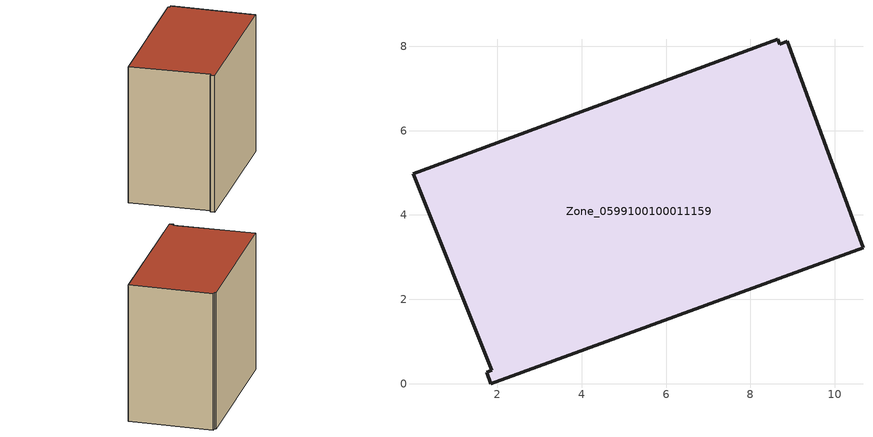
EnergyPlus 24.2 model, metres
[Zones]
Zone_0599100100011159
 floor ground (C_G): 8.65,8.16 8.7,8.05 8.87,8.12 10.67,3.23 1.84,0 1.74,0.27 1.87,0.31 0.01,4.97 z0
 wall outside (C_F): 1.84,0 10.67,3.23 8.87,8.12 8.7,8.05 8.65,8.16 0.01,4.97 1.87,0.31 1.74,0.27 1.84,0 z0:8.77
 roof outside (C_R): 8.7,8.05 8.65,8.16 0.01,4.97 1.87,0.31 1.74,0.27 1.84,0 10.67,3.23 8.87,8.12 z8.77
[BUILDING]
Pand.0599100100011159: North Axis=0; Terrain=City; Loads Convergence Tolerance Value=0.04; Temperature Convergence Tolerance Value=0.4; Solar Distribution=FullExterior; Maximum Number of Warmup Days=25; Minimum Number of Warmup Days=1
[Site:Location]
Rotterdam.The.Hague.AP_ZH_NLD Design_Conditions: Latitude=51.96; Longitude=4.45; Time Zone=1; Elevation=-4.5
[SITE:GROUNDTEMPERATURE:BUILDINGSURFACE]
18, 18, 18, 18, 18, 18, 18, 18, 18, 18, 18, 18
[MATERIAL] Thermal Absorptance=0.9; Solar Absorptance=0.7; Visible Absorptance=0.7
Name | Roughness | Thickness | Conductivity | Density | Specific Heat
G.TC.2015-2018 | MediumSmooth | 0.15 | 0.0428571 | 540 | 1210
F.TC.2015-2018 | Rough | 0.3 | 0.0666667 | 1920 | 840
R.TC.2015-2018 | MediumRough | 0.2 | 0.0333333 | 1500 | 1000
[CONSTRUCTION]
C_G: G.TC.2015-2018
C_F: F.TC.2015-2018
C_R: R.TC.2015-2018
[ZONE]
Zone_0599100100011159: Type=1; Multiplier=1; Ceiling Height=Autocalculate; Volume=Autocalculate; Floor Area=autocalculate; Part of Total Floor Area=Yes
[ZONEINFILTRATION:DESIGNFLOWRATE]
Infil_Zone_0599100100011159: Zone or ZoneList or Space or SpaceList=Zone_0599100100011159; Schedule=AlwaysOn; Design Flow Rate Calculation Method=Flow/Area; Flow Rate per Floor Area=0.0015; Constant Term Coefficient=1; Temperature Term Coefficient=0; Velocity Term Coefficient=0; Velocity Squared Term Coefficient=0
[HVACTEMPLATE:ZONE:IDEALLOADSAIRSYSTEM]
Zone_0599100100011159: Maximum Heating Supply Air Temperature=50; Minimum Cooling Supply Air Temperature=13; Maximum Heating Supply Air Humidity Ratio=0.0156; Minimum Cooling Supply Air Humidity Ratio=0.0077; Heating Limit=NoLimit; Cooling Limit=NoLimit; Dehumidification Control Type=ConstantSensibleHeatRatio; Cooling Sensible Heat Ratio=0.7; Dehumidification Setpoint=60; Humidification Control Type=None; Humidification Setpoint=30; Outdoor Air Method=None; Outdoor Air Flow Rate per Person=0.00944; Outdoor Air Flow Rate per Zone Floor Area=0; Outdoor Air Flow Rate per Zone=0; Demand Controlled Ventilation Type=None; Outdoor Air Economizer Type=NoEconomizer; Heat Recovery Type=None; Sensible Heat Recovery Effectiveness=0.7; Latent Heat Recovery Effectiveness=0.65
[ZONECONTROL:THERMOSTAT]
ThermostatControl_Zone_0599100100011159: Zone or ZoneList=Zone_0599100100011159; Control Type Schedule=DualSetpointControlType; Control 1=Thermostat_Zone_0599100100011159; Temperature Difference Between Cutout And Setpoint=0
[THERMOSTATSETPOINT:DUALSETPOINT]
Thermostat_Zone_0599100100011159: Heating Setpoint Temperature Schedule=HeatingSetpoint_Zone_0599100100011159; Cooling Setpoint Temperature Schedule=CoolingSetpoint_Zone_0599100100011159
[SCHEDULE:COMPACT]
HeatingSetpoint_Zone_0599100100011159: Through: 12/31, For: AllDays, Until: 24:00, 21
CoolingSetpoint_Zone_0599100100011159: Through: 12/31, For: AllDays, Until: 24:00, 24
DualSetpointControlType: Through: 12/31, For: AllDays, Until: 24:00, 4
AlwaysOn: Through: 12/31, For: AllDays, Until: 24:00, 1
